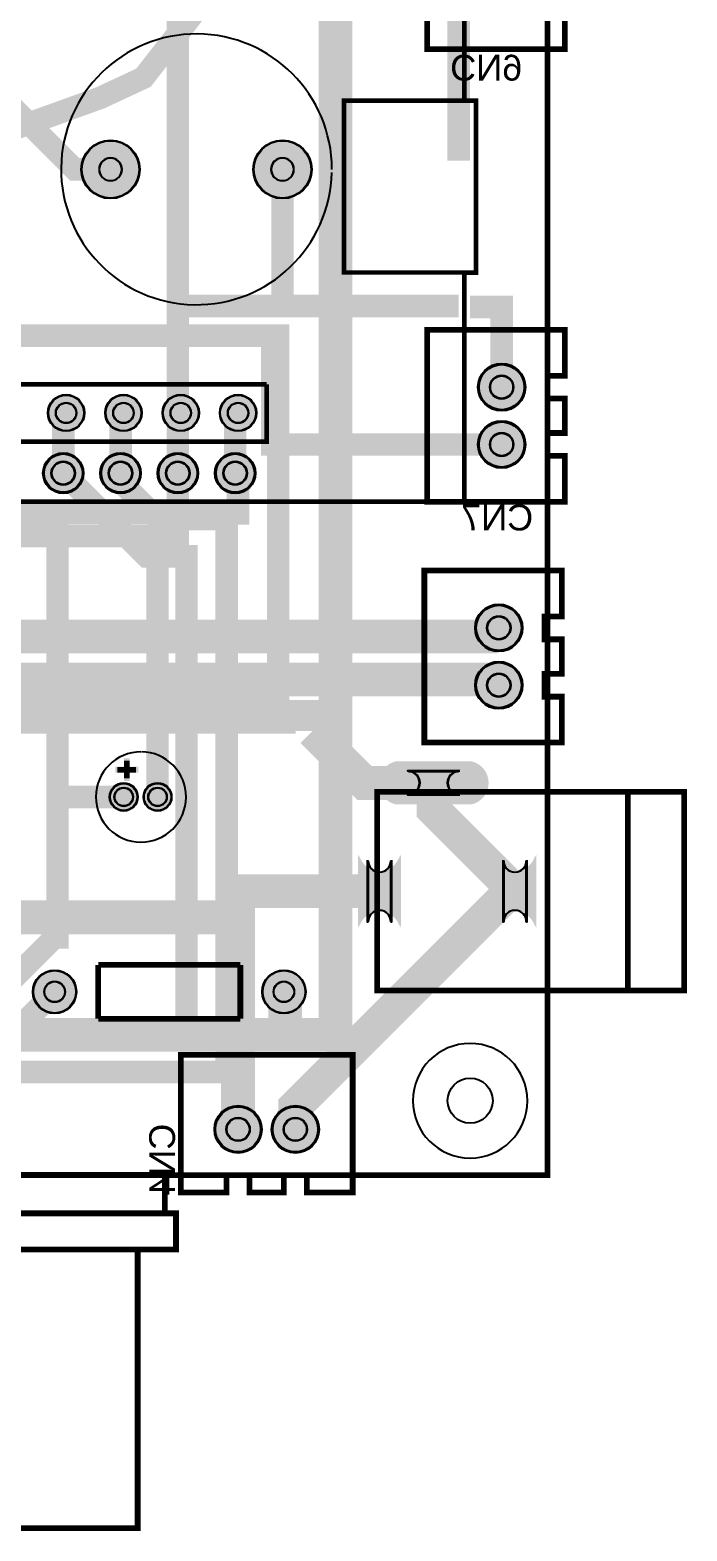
# Model space of a CAD drawing. Header units: millimetres. Extents: x -8 to 72, y -16 to 94.
# Drawn here: x 43.2 to 72.3, y -15.8 to 50.8 of the extents above; entities that cross this region are included whole.
import ezdxf

# ---------------------------------------------------------------- set-up
doc = ezdxf.new("R2010")
doc.units = ezdxf.units.MM
for name, color, linetype, true_color in [('BoardOutLine', 7, 'Continuous', 0xff00ff), ('BottomLayer', 7, 'Continuous', 0x0000ff), ('BottomSilkLayer', 7, 'Continuous', 0x66cc33), ('BottomSolderMaskLayer', 7, 'Continuous', 0xaa00ff), ('Document', 7, 'Continuous', 0xffffff), ('Inner1', 7, 'Continuous', 0x999966), ('Inner2', 7, 'Continuous', 0x008000), ('Multi-Layer', 7, 'Continuous', 0xc0c0c0), ('TopLayer', 7, 'Continuous', 0xff0000), ('TopSilkLayer', 7, 'Continuous', 0xffcc00), ('TopSolderMaskLayer', 7, 'Continuous', 0x800080)]:
    doc.layers.add(name, color=color, linetype=linetype, true_color=true_color)
doc.styles.get("Standard").update_dxf_attribs({"font": 'arial.ttf'})

msp = doc.modelspace()

# ---------------------------------------------------------------- hatches: boundary and pattern name
at = {"layer": 'BottomSolderMaskLayer'}
for points in [[(45.50368300736595, 44.57708915417834, 1), (48.094488188976314, 44.57708915417834, 1)], [(53.12369824739635, 44.57708915417834, 1), (55.71450342900671, 44.57708915417834, 1)], [(63.08432816865627, 34.92506985013972, 1), (65.18592837185668, 34.92506985013972, 1)], [(44.01828803657599, 33.78206756413522, 1), (45.64389128778249, 33.78206756413522, 1)], [(46.55829311658635, 33.78206756413522, 1), (48.18389636779285, 33.78206756413522, 1)], [(49.09829819659648, 33.78206756413522, 1), (50.72390144780298, 33.78206756413522, 1)], [(51.638303276606614, 33.78206756413522, 1), (53.26390652781311, 33.78206756413522, 1)], [(63.08432816865627, 32.38506477012959, 1), (65.18592837185668, 32.38506477012959, 1)], [(43.803289306578584, 31.115062230124522, 1), (45.60488950977899, 31.115062230124522, 1)], [(46.34329438658872, 31.115062230124522, 1), (48.144894589789125, 31.115062230124522, 1)], [(48.88329946659885, 31.115062230124522, 1), (50.68489966979926, 31.115062230124522, 1)], [(51.42330454660921, 31.115062230124522, 1), (53.22490474980962, 31.115062230124522, 1)], [(62.95732791465582, 24.25704851409705, 1), (65.05892811785623, 24.25704851409705, 1)], [(62.95732791465582, 21.717043434086918, 1), (65.05892811785623, 21.717043434086918, 1)], [(62.81096153303406, 18.336626873253774, -0.7853981633974483), (62.81096153303406, 16.435026670053364), (59.4303389495667, 16.435026670053364, -0.7853981633974483), (59.4303389495667, 18.336626873253774)], [(46.75763271526542, 16.764033528067102, 1), (48.00843281686563, 16.764033528067102, 1)], [(48.25775971551965, 16.764033528067102, 1), (49.50855981711985, 16.764033528067102, 1)], [(59.67139954279903, 14.218745237490566, -0.7853981633974483), (57.76979933959863, 14.218745237490566), (57.76979933959863, 10.953721107442334, -0.7853981633974483), (59.67139954279903, 10.953721107442334)], [(65.67470154940318, 14.218745237490566, -0.7853981633974483), (63.77310134620277, 14.218745237490566), (63.77310134620277, 10.953721107442334, -0.7853981633974483), (65.67470154940318, 10.953721107442334)], [(43.35788671577335, 8.128016256032538, 1), (45.288290576581076, 8.128016256032538, 1)], [(53.517907035814105, 8.128016256032538, 1), (55.448310896621834, 8.128016256032538, 1)], [(51.40030480060966, 2.0320040640082198, 1), (53.501905003810066, 2.0320040640082198, 1)], [(53.94030988061979, 2.0320040640082198, 1), (56.0419100838202, 2.0320040640082198, 1)]]:
    msp.add_hatch(color=256, dxfattribs=at).paths.add_polyline_path(points)
at = {"layer": 'Document'}
for points in [[(47.015113030226075, 18.101016002031997), (47.39611379222765, 18.101016002031997), (48.03111506223013, 18.101016002031997), (48.03111506223013, 17.847015494030984), (47.015113030226075, 17.847015494030984)], [(47.39611379222765, 17.466040132080366), (47.39608839217681, 17.847015494030984), (47.39611379222765, 18.482016764033574), (47.65011430022855, 18.482016764033574), (47.65011430022855, 17.466040132080366)], [(49.78409956819905, 17.780035560071155), (49.82132512881503, 17.741238641243967), (49.85691560958185, 17.700936520302093), (49.89081020486606, 17.65919805262365), (49.922951006421044, 17.616094547556713), (49.953283102321166, 17.571699646588854), (49.981754670779765, 17.5260891975322), (50.00831706868371, 17.479341124938514), (50.0329249147012, 17.431535296967127), (50.05553616681209, 17.38275338893129), (50.076112194139114, 17.333078743758165), (50.09461784294581, 17.282596229598425), (50.11102149669614, 17.231392094831108), (50.12529513007166, 17.179553820709543), (50.13741435685165, 17.127169971901935), (50.1473584715759, 17.074330045179977), (50.1551104849209, 17.021124316515284), (50.16065715272521, 16.967643686845122), (50.163988998616105, 16.913979526769708), (50.16510033020063, 16.860223520447107), (50.16510033020063, 16.637033274066653), (50.16510033020063, 16.540843281719276), (50.16398899861747, 16.487087275396675), (50.16065715272816, 16.433423115321148), (50.15511048492522, 16.379942485650986), (50.147358471581356, 16.326736756986065), (50.137414356858244, 16.27389683026388), (50.12529513007962, 16.22151298145593), (50.11102149670569, 16.169674707334025), (50.094617842956495, 16.118470572566252), (50.076112194151165, 16.06798805840606), (50.05553616682528, 16.018313413232477), (50.03292491471552, 15.969531505196073), (50.0083170686994, 15.921725677224003), (49.98175467079659, 15.874977604629635), (49.95328310233913, 15.829367155572186), (49.922951006440144, 15.784972254603758), (49.89081020488652, 15.74186874953591), (49.85691560960299, 15.70013028185656), (49.82132512883709, 15.65982816091389), (49.784099568222246, 15.621031242085678)]]:
    msp.add_hatch(color=256, dxfattribs=at).paths.add_polyline_path(points)
at = {"layer": 'Multi-Layer'}
for points in [[(45.52908305816605, 44.57708915417834, 1), (48.06908813817621, 44.57708915417834, 1)], [(53.14909829819645, 44.57708915417834, 1), (55.68910337820661, 44.57708915417834, 1)], [(63.13512827025647, 34.92506985013972, 1), (65.13512827025647, 34.92506985013972, 1)], [(44.04368808737609, 33.78206756413522, 1), (45.618491236982386, 33.78206756413522, 1)], [(46.58369316738645, 33.78206756413522, 1), (48.158496316992746, 33.78206756413522, 1)], [(49.12369824739658, 33.78206756413522, 1), (50.69850139700288, 33.78206756413522, 1)], [(51.663703327406715, 33.78206756413522, 1), (53.23850647701301, 33.78206756413522, 1)], [(63.13512827025647, 32.38506477012959, 1), (65.13512827025647, 32.38506477012959, 1)], [(43.85408940817879, 31.115062230124522, 1), (45.55408940817879, 31.115062230124522, 1)], [(46.39409448818892, 31.115062230124522, 1), (48.09409448818892, 31.115062230124522, 1)], [(48.93409956819905, 31.115062230124522, 1), (50.634099568199055, 31.115062230124522, 1)], [(51.47410464820941, 31.115062230124522, 1), (53.174104648209415, 31.115062230124522, 1)], [(63.00812801625602, 24.25704851409705, 1), (65.00812801625602, 24.25704851409705, 1)], [(63.00812801625602, 21.717043434086918, 1), (65.00812801625602, 21.717043434086918, 1)], [(62.72065024130029, 18.285826771653568, -0.7853981633974483), (62.72065024130029, 16.48582677165357), (59.52065024130047, 16.48582677165357, -0.7853981633974483), (59.52065024130047, 18.285826771653568)], [(46.783032766065524, 16.764033528067102, 1), (47.98303276606553, 16.764033528067102, 1)], [(48.28315976631975, 16.764033528067102, 1), (49.48315976631975, 16.764033528067102, 1)], [(59.62059944119883, 14.186233172466359, -0.7853981633974483), (57.82059944119883, 14.186233172466359), (57.82059944119883, 10.986233172466427, -0.7853981633974483), (59.62059944119883, 10.986233172466427)], [(65.62390144780298, 14.186233172466359, -0.7853981633974483), (63.823901447802974, 14.186233172466359), (63.823901447802974, 10.986233172466427, -0.7853981633974483), (65.62390144780298, 10.986233172466427)], [(43.383286766573455, 8.128016256032538, 1), (45.26289052578097, 8.128016256032538, 1)], [(53.54330708661421, 8.128016256032538, 1), (55.422910845821725, 8.128016256032538, 1)], [(51.45110490220986, 2.0320040640082198, 1), (53.45110490220986, 2.0320040640082198, 1)], [(53.991109982219996, 2.0320040640082198, 1), (55.991109982219996, 2.0320040640082198, 1)]]:
    msp.add_hatch(color=256, dxfattribs=at).paths.add_polyline_path(points)
at = {"layer": 'TopSilkLayer'}
msp.add_hatch(color=256, dxfattribs=at).paths.add_polyline_path([(49.73304546609097, 15.564135128270323), (49.77305466079724, 15.610320622614609), (49.81147108105688, 15.65783918954719), (49.84825034116125, 15.706635926887543), (49.8833499469506, 15.756654455677563), (49.916729344910436, 15.807836985321046), (49.94834996902637, 15.860124380354705), (49.97817528534256, 15.913456228771338), (50.00617083417296, 15.967770911819002), (50.03230426991513, 16.023005675194895), (50.05654539842135, 16.079096701550384), (50.07886621188618, 16.135979184224425), (50.09924092120332, 16.193587402120215), (50.11764598576474, 16.25185479563811), (50.13406014065799, 16.31071404357772), (50.14846442123462, 16.37009714091994), (50.160842185023284, 16.429935477398203), (50.171179130956034, 16.490159916770153), (50.1794633158936, 16.55070087669651), (50.18568516842356, 16.611488409135177), (50.18983749991821, 16.672452281158144), (50.191915512841206, 16.733522056097854), (50.191916806290465, 16.794627174927655), (50.18984137877101, 16.855697037785603), (50.185691628198356, 16.916661085543865), (50.179472349126854, 16.977448881331497), (50.17119072721084, 17.037990191916265), (50.16085633090165, 17.098215068851005), (50.14848110039293, 17.158053929290872), (50.13407933382496, 17.217437636388013), (50.11766767076506, 17.276297579171683), (50.09926507298246, 17.334565751819696), (50.078892802539485, 17.392174832231376), (50.05657439722677, 17.449058259810727), (50.03233564336756, 17.505150312369324), (50.006204546024264, 17.560386182060256), (49.978211296642485, 17.61470205025671), (49.94838823816781, 17.66803516128641), (49.91676982767831, 17.72032389493893), (49.88339259657141, 17.77150783766058), (49.84829510835834, 17.82152785235496), (49.81151791410707, 17.870326146709203), (49.77310350559037, 17.917846339966445), (49.73309626619266, 17.964033528067148)])
at = {"layer": 'TopSolderMaskLayer'}
for points in [[(45.50368300736595, 44.57708915417834, 1), (48.094488188976314, 44.57708915417834, 1)], [(53.12369824739635, 44.57708915417834, 1), (55.71450342900671, 44.57708915417834, 1)], [(63.08432816865627, 34.92506985013972, 1), (65.18592837185668, 34.92506985013972, 1)], [(44.01828803657599, 33.78206756413522, 1), (45.64389128778249, 33.78206756413522, 1)], [(46.55829311658635, 33.78206756413522, 1), (48.18389636779285, 33.78206756413522, 1)], [(49.09829819659648, 33.78206756413522, 1), (50.72390144780298, 33.78206756413522, 1)], [(51.638303276606614, 33.78206756413522, 1), (53.26390652781311, 33.78206756413522, 1)], [(63.08432816865627, 32.38506477012959, 1), (65.18592837185668, 32.38506477012959, 1)], [(43.803289306578584, 31.115062230124522, 1), (45.60488950977899, 31.115062230124522, 1)], [(46.34329438658872, 31.115062230124522, 1), (48.144894589789125, 31.115062230124522, 1)], [(48.88329946659885, 31.115062230124522, 1), (50.68489966979926, 31.115062230124522, 1)], [(51.42330454660921, 31.115062230124522, 1), (53.22490474980962, 31.115062230124522, 1)], [(62.95732791465582, 24.25704851409705, 1), (65.05892811785623, 24.25704851409705, 1)], [(62.95732791465582, 21.717043434086918, 1), (65.05892811785623, 21.717043434086918, 1)], [(62.81096153303406, 18.336626873253774, -0.7853981633974483), (62.81096153303406, 16.435026670053364), (59.4303389495667, 16.435026670053364, -0.7853981633974483), (59.4303389495667, 18.336626873253774)], [(46.75763271526542, 16.764033528067102, 1), (48.00843281686563, 16.764033528067102, 1)], [(48.25775971551965, 16.764033528067102, 1), (49.50855981711985, 16.764033528067102, 1)], [(59.67139954279903, 14.218745237490566, -0.7853981633974483), (57.76979933959863, 14.218745237490566), (57.76979933959863, 10.953721107442334, -0.7853981633974483), (59.67139954279903, 10.953721107442334)], [(65.67470154940318, 14.218745237490566, -0.7853981633974483), (63.77310134620277, 14.218745237490566), (63.77310134620277, 10.953721107442334, -0.7853981633974483), (65.67470154940318, 10.953721107442334)], [(43.35788671577335, 8.128016256032538, 1), (45.288290576581076, 8.128016256032538, 1)], [(53.517907035814105, 8.128016256032538, 1), (55.448310896621834, 8.128016256032538, 1)], [(51.40030480060966, 2.0320040640082198, 1), (53.501905003810066, 2.0320040640082198, 1)], [(53.94030988061979, 2.0320040640082198, 1), (56.0419100838202, 2.0320040640082198, 1)]]:
    msp.add_hatch(color=256, dxfattribs=at).paths.add_polyline_path(points)

# ---------------------------------------------------------------- linework, layer by layer
at = {"layer": 'BoardOutLine', "const_width": 0.25400050800101603}
msp.add_lwpolyline([(0, 68.96113792227595), (0, 78.35915671831344), (66.1671323342648, 78.35915671831344), (66.1671323342648, 0), (0, 0), (0, 68.99923799847613), (0, 68.96113792227595)], close=True, dxfattribs=at)
at = {"layer": 'BottomLayer', "const_width": 1}
for points in [[(49.78409956819905, 56.515113030226075), (49.78409956819905, 31.115062230124522)], [(64.13512827025647, 54.991109982219996), (62.230124460249044, 54.991109982219996), (62.230124460249044, 44.958089916179915)], [(46.79908559817113, 44.57708915417834), (45.212090424180815, 44.57708915417834), (40.259080518161, 49.530099060198154)], [(54.41910083820153, 44.57708915417834), (54.41910083820153, 38.52209804419624)], [(62.230124460249044, 38.52209804419624), (49.78409956819905, 38.52209804419624)], [(64.13512827025647, 34.92506985013972), (64.13512827025647, 38.48107696215402), (62.73812547625107, 38.48107696215402)], [(34.03606807213623, 25.908051816103693), (34.03606807213623, 28.321056642113376), (49.78409956819905, 28.321056642113376), (49.78409956819905, 31.115062230124522)], [(48.88315976631975, 16.764033528067102), (48.88315976631975, 28.321056642113376)]]:
    msp.add_lwpolyline(points, dxfattribs=at)
at = {"layer": 'BottomSilkLayer', "const_width": 0.25400050800101603}
for points in [[(61.59512319024634, 49.91109982219973), (66.92913385826773, 49.91109982219973), (66.92913385826773, 51.94310388620784), (66.1671323342648, 51.94310388620784), (66.1671323342648, 52.95910591821189), (66.92913385826773, 52.95910591821189), (66.92913385826773, 54.48310896621797), (66.1671323342648, 54.48310896621797), (66.1671323342648, 55.49911099822202), (66.92913385826773, 55.49911099822202), (66.92913385826773, 57.53111506223013), (60.833121666243414, 57.53111506223013), (60.833121666243414, 49.91109982219973), (61.59512319024634, 49.91109982219973)], [(61.59512319024634, 29.845059690119456), (66.92913385826773, 29.845059690119456), (66.92913385826773, 31.877063754127562), (66.1671323342648, 31.877063754127562), (66.1671323342648, 32.893065786131615), (66.92913385826773, 32.893065786131615), (66.92913385826773, 34.417068834137694), (66.1671323342648, 34.417068834137694), (66.1671323342648, 35.43307086614175), (66.92913385826773, 35.43307086614175), (66.92913385826773, 37.46507493014997), (60.833121666243414, 37.46507493014997), (60.833121666243414, 29.845059690119456), (61.59512319024634, 29.845059690119456)], [(49.91109982219973, 4.572009144018352), (49.91109982219973, -0.7620015240030398), (51.94310388620784, -0.7620015240030398), (51.94310388620784, 0), (52.95910591821189, 0), (52.95910591821189, -0.7620015240030398), (54.48310896621797, -0.7620015240030398), (54.48310896621797, 0), (55.49911099822202, 0), (55.49911099822202, -0.7620015240030398), (57.53111506223013, -0.7620015240030398), (57.53111506223013, 5.334010668021392), (49.91109982219973, 5.334010668021392), (49.91109982219973, 4.572009144018352)]]:
    msp.add_lwpolyline(points, close=True, dxfattribs=at)
at = {"layer": 'BottomSolderMaskLayer'}
for points in [[(46.7992151384301, 45.086959613919255), (46.79895605791239, 45.086959613919255)], [(54.419230378460725, 45.086959613919255), (54.41897129794279, 45.086959613919255)], [(46.7992151384301, 44.06721869443742), (46.79895605791239, 44.06721869443742)], [(54.419230378460725, 44.06721869443742), (54.41897129794279, 44.06721869443742)], [(62.28273925436747, 17.914152715043958), (59.958400225761125, 17.914152715043958)], [(62.28273925436747, 16.8577081577104), (59.958400225761125, 16.8577081577104)], [(58.19229666129585, 13.963781850144414), (58.19229666129585, 11.208891824235252)], [(59.24874121862941, 13.963781850144414), (59.24874121862941, 11.208891824235252)], [(64.19559866789977, 13.963781850144414), (64.19559866789977, 11.208891824235252)], [(65.25204322523332, 13.963781850144414), (65.25204322523332, 11.208891824235252)]]:
    msp.add_lwpolyline(points, close=True, dxfattribs=at)
for centre, radius in [((46.79908559817113, 44.57708915417834), 1.2954025908051816), ((54.41910083820153, 44.57708915417834), 1.2954025908051816), ((64.13512827025647, 34.92506985013972), 1.050800101600203), ((64.13512827025647, 34.92506985013972), 0.5254000508001015), ((44.83108966217924, 33.78206756413522), 0.8128016256032513), ((47.3710947421896, 33.78206756413522), 0.8128016256032513), ((49.91109982219973, 33.78206756413522), 0.8128016256032513), ((52.45110490220986, 33.78206756413522), 0.8128016256032513), ((44.83108966217924, 33.78206756413522), 0.45883962735667416), ((47.3710947421896, 33.78206756413522), 0.45883962735667416), ((49.91109982219973, 33.78206756413522), 0.45883962735667416), ((52.45110490220986, 33.78206756413522), 0.45883962735667416), ((64.13512827025647, 32.38506477012959), 1.050800101600203), ((64.13512827025647, 32.38506477012959), 0.5254000508001015), ((44.70408940817879, 31.115062230124522), 0.9008001016002033), ((47.24409448818892, 31.115062230124522), 0.9008001016002033), ((49.78409956819905, 31.115062230124522), 0.9008001016002033), ((52.32410464820941, 31.115062230124522), 0.9008001016002033), ((44.70408940817879, 31.115062230124522), 0.5298824127060019), ((47.24409448818892, 31.115062230124522), 0.5298824127060019), ((49.78409956819905, 31.115062230124522), 0.5298824127060019), ((52.32410464820941, 31.115062230124522), 0.5298824127060019), ((64.00812801625602, 24.25704851409705), 1.050800101600203), ((64.00812801625602, 24.25704851409705), 0.5254000508001015), ((64.00812801625602, 21.717043434086918), 1.050800101600203), ((64.00812801625602, 21.717043434086918), 0.5254000508001015), ((47.383032766065526, 16.764033528067102), 0.6254000508001016), ((48.88315976631975, 16.764033528067102), 0.6254000508001016), ((47.383083566167215, 16.764033528067102), 0.41693336720006774), ((48.88310896621806, 16.764033528067102), 0.41693336720006774), ((44.32308864617721, 8.128016256032538), 0.9652019304038612), ((54.48310896621797, 8.128016256032538), 0.9652019304038612), ((44.32308864617721, 8.128016256032538), 0.4617317342742795), ((54.48310896621797, 8.128016256032538), 0.4617317342742795), ((52.45110490220986, 2.0320040640082198), 1.050800101600203), ((54.991109982219996, 2.0320040640082198), 1.050800101600203), ((52.45110490220986, 2.0320040640082198), 0.5254000508001015), ((54.991109982219996, 2.0320040640082198), 0.5254000508001015)]:
    msp.add_circle(centre, radius, dxfattribs=at)
for centre, radius, start, end in [((46.79895605791239, 44.57708915417834), 0.5098704597409195, 90, 270), ((46.7992151384301, 44.57708915417834), 0.5098704597409195, 270, 90), ((54.41897129794279, 44.57708915417834), 0.5098704597409195, 90, 270), ((54.419230378460725, 44.57708915417834), 0.5098704597409195, 270, 90), ((59.958400225761125, 17.38593043637718), 0.5282222786667795, 270, 450), ((62.28273925436747, 17.38593043637718), 0.5282222786667795, 450, 270), ((58.72051893996263, 13.963781850144414), 0.5282222786667795, 180, 0), ((64.72382094656655, 13.963781850144414), 0.5282222786667795, 180, 0), ((58.72051893996263, 11.208891824235252), 0.5282222786667795, 0, 180), ((64.72382094656655, 11.208891824235252), 0.5282222786667795, 0, 180)]:
    msp.add_arc(centre, radius, start, end, dxfattribs=at)
at = {"layer": 'Document'}
msp.add_arc((62.738127305055286, 3.2989585979173626), 2.54000508001016, 0.06875495191646332, 359.93124504808173, dxfattribs=at)
msp.add_arc((62.738127305055286, 3.2989585979173626), 2.54000508001016, 0.06875495191646332, 359.93124504808173, dxfattribs=at)
msp.add_arc((62.738127305055286, 3.2989585979173626), 2.54000508001016, 0.06875495191646332, 359.93124504808173, dxfattribs=at)
msp.add_arc((62.738127305055286, 3.2989585979173626), 2.54000508001016, 0.06875495191646332, 359.93124504808173, dxfattribs=at)
msp.add_arc((62.738127305055286, 3.2989585979173626), 2.54000508001016, 0.06875495191646332, 359.93124504808173, dxfattribs=at)
at = {"layer": 'Inner1'}
for points, const_width in [([(52.32410464820941, 53.84810769621549), (56.7691135382272, 53.84810769621549), (56.7691135382272, 6.223012446024995), (23.241046482092997, 6.223012446024995), (23.241046482092997, 2.1590043180086695)], 1.5000000000000002), ([(42.164084328168656, 53.84810769621549), (42.164084328168656, 37.211074422148954), (54.22910845821684, 37.211074422148954), (54.22910845821684, 20.828041656083315), (39.1160782321565, 20.828041656083315), (39.1160782321565, 18.288036576073182)], 1), ([(54.54244348488692, 6.223012446024995), (54.54244348488692, 8.068681737363477), (54.48310896621797, 8.128016256032538)], 1.5000000000000002)]:
    msp.add_lwpolyline(points, dxfattribs=dict(at, const_width=const_width))
at = {"layer": 'Inner2', "const_width": 1}
for points in [[(44.70408940817879, 31.115062230124522), (48.38709677419365, 27.432054864109773), (50.16510033020063, 27.432054864109773), (50.16510033020063, 6.350012700025445), (25.90805181610358, 6.350012700025445), (25.90805181610358, 2.286004572009233), (25.78105156210313, 2.1590043180086695)], [(26.924053848107633, 31.115062230124522), (26.924053848107633, 28.448056896113826), (44.45008890017789, 28.448056896113826), (44.45008890017789, 10.54102108204222), (44.32308864617721, 10.54102108204222), (41.910083820167756, 8.128016256032538)], [(47.24409448818892, 31.115062230124522), (47.24409448818892, 30.734061468122945), (48.89509779019568, 29.083058166116416), (51.94310388620784, 29.083058166116416), (51.94310388620784, 4.572009144018352), (28.321056642113263, 4.572009144018352), (28.321056642113263, 2.1590043180086695)], [(47.383032766065526, 16.764033528067102), (44.45008890017789, 16.764033528067102)]]:
    msp.add_lwpolyline(points, dxfattribs=at)
at = {"layer": 'Multi-Layer'}
for points in [[(46.79921259842513, 45.076962153924335), (46.79895859791736, 45.076962153924335)], [(54.41922783845553, 45.076962153924335), (54.41897383794776, 45.076962153924335)], [(46.79921259842513, 44.07721615443234), (46.79895859791736, 44.07721615443234)], [(54.41922783845553, 44.07721615443234), (54.41897383794776, 44.07721615443234)], [(62.22065024130052, 17.885928371856835), (60.02049784099563, 17.885928371856835)], [(62.22065024130052, 16.885928371856835), (60.02049784099563, 16.885928371856835)], [(58.22052324104652, 13.936347472695047), (58.22052324104652, 11.236322072644157)], [(59.22052324104652, 13.936347472695047), (59.22052324104652, 11.236322072644157)], [(64.22382524765044, 13.936347472695047), (64.22382524765044, 11.236322072644157)], [(65.22382524765044, 13.936347472695047), (65.22382524765044, 11.236322072644157)]]:
    msp.add_lwpolyline(points, close=True, dxfattribs=at)
for centre, radius in [((46.79908559817113, 44.57708915417834), 1.27000254000508), ((54.41910083820153, 44.57708915417834), 1.27000254000508), ((64.13512827025647, 34.92506985013972), 1), ((64.13512827025647, 34.92506985013972), 0.5), ((44.83108966217924, 33.78206756413522), 0.7874015748031498), ((44.83108966217924, 33.78206756413522), 0.4445008890017781), ((47.3710947421896, 33.78206756413522), 0.7874015748031498), ((47.3710947421896, 33.78206756413522), 0.4445008890017781), ((49.91109982219973, 33.78206756413522), 0.7874015748031498), ((49.91109982219973, 33.78206756413522), 0.4445008890017781), ((52.45110490220986, 33.78206756413522), 0.7874015748031498), ((52.45110490220986, 33.78206756413522), 0.4445008890017781), ((64.13512827025647, 32.38506477012959), 1), ((64.13512827025647, 32.38506477012959), 0.5), ((44.70408940817879, 31.115062230124522), 0.8500000000000001), ((47.24409448818892, 31.115062230124522), 0.8500000000000001), ((49.78409956819905, 31.115062230124522), 0.8500000000000001), ((52.32410464820941, 31.115062230124522), 0.8500000000000001), ((44.70408940817879, 31.115062230124522), 0.5), ((47.24409448818892, 31.115062230124522), 0.5), ((49.78409956819905, 31.115062230124522), 0.5), ((52.32410464820941, 31.115062230124522), 0.5), ((64.00812801625602, 24.25704851409705), 1), ((64.00812801625602, 24.25704851409705), 0.5), ((64.00812801625602, 21.717043434086918), 1), ((64.00812801625602, 21.717043434086918), 0.5), ((47.383032766065526, 16.764033528067102), 0.6000000000000001), ((48.88315976631975, 16.764033528067102), 0.6000000000000001), ((47.383083566167215, 16.764033528067102), 0.4), ((48.88310896621806, 16.764033528067102), 0.4), ((44.32308864617721, 8.128016256032538), 0.9398018796037594), ((54.48310896621797, 8.128016256032538), 0.9398018796037594), ((44.32308864617721, 8.128016256032538), 0.4495808991617984), ((54.48310896621797, 8.128016256032538), 0.4495808991617984), ((62.73812547625107, 3.302006604013286), 1), ((52.45110490220986, 2.0320040640082198), 1), ((54.991109982219996, 2.0320040640082198), 1), ((52.45110490220986, 2.0320040640082198), 0.5), ((54.991109982219996, 2.0320040640082198), 0.5)]:
    msp.add_circle(centre, radius, dxfattribs=at)
for centre, radius, start, end in [((46.79895859791736, 44.57708915417834), 0.4998729997459995, 90, 270), ((46.79921259842513, 44.57708915417834), 0.4998729997459995, 270, 90), ((54.41897383794776, 44.57708915417834), 0.4998729997459995, 90, 270), ((54.41922783845553, 44.57708915417834), 0.4998729997459995, 270, 90), ((60.02049784099563, 17.385928371856835), 0.5, 270, 450), ((62.22065024130052, 17.385928371856835), 0.5, 450, 270), ((58.72052324104652, 13.936347472695047), 0.5, 180, 0), ((64.72382524765044, 13.936347472695047), 0.5, 180, 0), ((58.72052324104652, 11.236322072644157), 0.5, 0, 180), ((64.72382524765044, 11.236322072644157), 0.5, 0, 180)]:
    msp.add_arc(centre, radius, start, end, dxfattribs=at)
at = {"layer": 'TopLayer'}
for points, const_width in [([(37.21107442214884, 44.45008890017789), (46.355092710185545, 47.75209550419106), (48.260096520192974, 48.641097282194664), (52.32410464820941, 53.84810769621549), (52.32410464820941, 53.84810769621549)], 1), ([(29.591059182118443, 40.38608077216156), (29.591059182118443, 37.211074422148954), (53.97510795021594, 37.211074422148954), (53.97510795021594, 32.38506477012959), (64.13512827025647, 32.38506477012959)], 1), ([(52.32410464820941, 31.115062230124522), (52.45110490220986, 30.98806197612396), (52.45110490220986, 29.33705867411743), (2.032004064008106, 29.33705867411743), (2.032004064008106, 36.19507239014479)], 1), ([(44.70408940817879, 31.115062230124522), (44.70408940817879, 33.655067310134655), (44.83108966217924, 33.78206756413522)], 1), ([(47.24409448818892, 31.115062230124522), (47.24409448818892, 33.655067310134655), (47.3710947421896, 33.78206756413522)], 1), ([(49.78409956819905, 31.115062230124522), (49.78409956819905, 33.655067310134655), (49.91109982219973, 33.78206756413522)], 1), ([(52.32410464820941, 31.115062230124522), (52.32410464820941, 33.655067310134655), (52.45110490220986, 33.78206756413522)], 1), ([(28.95605791211574, 25.908051816103693), (28.95605791211574, 21.97104394208793), (63.754127508255124, 21.97104394208793), (64.00812801625602, 21.717043434086918)], 1.5000000000000002), ([(36.576073152146364, 25.908051816103693), (36.576073152146364, 23.876047752095587), (63.62712725425445, 23.876047752095587), (64.00812801625602, 24.25704851409705)], 1.5000000000000002), ([(55.75311150622315, 19.68503937007881), (55.75311150622315, 20.316484632969264), (36.576073152146364, 20.316484632969264), (36.576073152146364, 18.288036576073182)], 1.5000000000000002), ([(61.12065024130038, 17.38582677165357), (58.05232410464805, 17.38582677165357), (55.75311150622315, 19.68503937007881)], 1.5000000000000002), ([(28.95605791211574, 18.288036576073182), (28.95605791211574, 11.430022860045824), (52.45110490220986, 11.430022860045824), (52.45110490220986, 2.0320040640082198)], 1.5000000000000002), ([(64.72390144780297, 12.58623317246645), (61.12065024130038, 16.189484378968814), (61.12065024130038, 17.38582677165357)], 1.5000000000000002), ([(58.72059944119883, 12.58623317246645), (52.45110490220986, 12.58623317246645), (52.45110490220986, 11.038989077978272)], 1.5000000000000002), ([(54.991109982219996, 2.0320040640082198), (54.991109982219996, 3.048006096012273), (64.52933705867417, 12.58623317246645), (64.72390144780297, 12.58623317246645)], 1.5000000000000002), ([(39.1160782321565, 2.0320040640082198), (39.1160782321565, 2.9210058420117093), (44.32308864617721, 8.128016256032538)], 1)]:
    msp.add_lwpolyline(points, dxfattribs=dict(at, const_width=const_width))
at = {"layer": 'TopSilkLayer'}
for points, const_width in [([(62.484124968249944, 57.785115570231255), (62.484124968249944, 47.62509525019061), (62.99212598425197, 47.62509525019061), (62.99212598425197, 40.0050800101601), (62.484124968249944, 40.0050800101601), (62.484124968249944, 29.845059690119456)], 0.20320040640081283), ([(62.484124968249944, 47.62509525019061), (57.15011430022855, 47.62509525019061), (57.15011430022855, 40.0050800101601), (62.484124968249944, 40.0050800101601)], 0.2), ([(53.721107442214816, 35.052070104140284), (53.721107442214816, 35.052070104140284), (53.721107442214816, 32.51206502413015), (15.6210312420626, 32.51206502413015), (15.6210312420626, 35.052070104140284), (17.52603505207003, 35.052070104140284)], 0.20320040640081283), ([(53.721107442214816, 35.052070104140284), (17.52603505207003, 35.052070104140284)], 0.202997205994412), ([(62.484124968249944, 29.845059690119456), (11.684023368046837, 29.845059690119456)], 0.20320040640081283), ([(47.93309626619248, 17.964033528067148), (47.09489458978919, 17.964033528067148)], 0.25400050800101603), ([(47.526695453391085, 17.58303276606557), (47.526695453391085, 18.37043434086877)], 0.25400050800101603), ([(69.72077724155452, 16.985826771653592), (69.72077724155452, 8.185725171450372)], 0.25400050800101603), ([(46.25349250698514, 6.9342138684278325), (46.25349250698514, 9.321818643637243)], 0.25400050800101603), ([(46.25349250698514, 9.321818643637243), (52.55270510541004, 9.321818643637243)], 0.25400050800101603), ([(52.55270510541004, 9.321818643637243), (52.55270510541004, 6.9342138684278325)], 0.25400050800101603), ([(52.55270510541004, 6.9342138684278325), (46.25349250698514, 6.9342138684278325)], 0.25400050800101603)]:
    msp.add_lwpolyline(points, dxfattribs=dict(at, const_width=const_width))
at = {"layer": 'TopSilkLayer', "const_width": 0.25400050800101603}
for points in [[(61.46812293624589, 26.797053594107297), (66.80213360426728, 26.797053594107297), (66.80213360426728, 24.765049530099077), (66.04013208026413, 24.765049530099077), (66.04013208026413, 23.749047498095024), (66.80213360426728, 23.749047498095024), (66.80213360426728, 22.225044450088944), (66.04013208026413, 22.225044450088944), (66.04013208026413, 21.20904241808489), (66.80213360426728, 21.20904241808489), (66.80213360426728, 19.177038354076785), (60.70612141224274, 19.177038354076785), (60.70612141224274, 26.797053594107297), (61.46812293624589, 26.797053594107297)], [(58.620777241554606, 16.985826771653592), (58.620777241554606, 8.185725171450372), (72.22077724155452, 8.185725171450372), (72.22077724155452, 16.985826771653592), (58.620777241554606, 16.985826771653592)], [(40.401066802133755, 0.0088900177800042), (49.20116840233686, 0.0088900177800042), (49.20116840233686, -1.6911353822706587), (40.401066802133755, -1.6911353822706587), (40.401066802133755, 0.0088900177800042)], [(4.401066802133755, -1.6911353822706587), (49.70129540259086, -1.6911353822706587), (49.70129540259086, -3.2910845821691055), (4.401066802133755, -3.2910845821691055), (4.401066802133755, -1.6911353822706587)], [(32.0010160020322, -3.2910845821691055), (48.001016002031974, -3.2910845821691055), (48.001016002031974, -15.64109728219455), (32.0010160020322, -15.64109728219455), (32.0010160020322, -3.2910845821691055)]]:
    msp.add_lwpolyline(points, close=True, dxfattribs=at)
at = {"layer": 'TopSilkLayer'}
for centre, radius, start, end in [((50.6090942055871, 44.5805313635243), 6.000000000000001, 359.9671293202486, 358.70817178494787), ((48.148336296672596, 16.763080592310416), 2.00000508001016, 90, 89.52701822353589)]:
    msp.add_arc(centre, radius, start, end, dxfattribs=at)
at = {"layer": 'TopSolderMaskLayer'}
for points in [[(46.7992151384301, 45.086959613919255), (46.79895605791239, 45.086959613919255)], [(54.419230378460725, 45.086959613919255), (54.41897129794279, 45.086959613919255)], [(46.7992151384301, 44.06721869443742), (46.79895605791239, 44.06721869443742)], [(54.419230378460725, 44.06721869443742), (54.41897129794279, 44.06721869443742)], [(62.28273925436747, 17.914152715043958), (59.958400225761125, 17.914152715043958)], [(62.28273925436747, 16.8577081577104), (59.958400225761125, 16.8577081577104)], [(58.19229666129585, 13.963781850144414), (58.19229666129585, 11.208891824235252)], [(59.24874121862941, 13.963781850144414), (59.24874121862941, 11.208891824235252)], [(64.19559866789977, 13.963781850144414), (64.19559866789977, 11.208891824235252)], [(65.25204322523332, 13.963781850144414), (65.25204322523332, 11.208891824235252)]]:
    msp.add_lwpolyline(points, close=True, dxfattribs=at)
for centre, radius in [((46.79908559817113, 44.57708915417834), 1.2954025908051816), ((54.41910083820153, 44.57708915417834), 1.2954025908051816), ((64.13512827025647, 34.92506985013972), 1.050800101600203), ((64.13512827025647, 34.92506985013972), 0.5254000508001015), ((44.83108966217924, 33.78206756413522), 0.8128016256032513), ((47.3710947421896, 33.78206756413522), 0.8128016256032513), ((49.91109982219973, 33.78206756413522), 0.8128016256032513), ((52.45110490220986, 33.78206756413522), 0.8128016256032513), ((44.83108966217924, 33.78206756413522), 0.45883962735667416), ((47.3710947421896, 33.78206756413522), 0.45883962735667416), ((49.91109982219973, 33.78206756413522), 0.45883962735667416), ((52.45110490220986, 33.78206756413522), 0.45883962735667416), ((64.13512827025647, 32.38506477012959), 1.050800101600203), ((64.13512827025647, 32.38506477012959), 0.5254000508001015), ((44.70408940817879, 31.115062230124522), 0.9008001016002033), ((47.24409448818892, 31.115062230124522), 0.9008001016002033), ((49.78409956819905, 31.115062230124522), 0.9008001016002033), ((52.32410464820941, 31.115062230124522), 0.9008001016002033), ((44.70408940817879, 31.115062230124522), 0.5298824127060019), ((47.24409448818892, 31.115062230124522), 0.5298824127060019), ((49.78409956819905, 31.115062230124522), 0.5298824127060019), ((52.32410464820941, 31.115062230124522), 0.5298824127060019), ((64.00812801625602, 24.25704851409705), 1.050800101600203), ((64.00812801625602, 24.25704851409705), 0.5254000508001015), ((64.00812801625602, 21.717043434086918), 1.050800101600203), ((64.00812801625602, 21.717043434086918), 0.5254000508001015), ((47.383032766065526, 16.764033528067102), 0.6254000508001016), ((48.88315976631975, 16.764033528067102), 0.6254000508001016), ((47.383083566167215, 16.764033528067102), 0.41693336720006774), ((48.88310896621806, 16.764033528067102), 0.41693336720006774), ((44.32308864617721, 8.128016256032538), 0.9652019304038612), ((54.48310896621797, 8.128016256032538), 0.9652019304038612), ((44.32308864617721, 8.128016256032538), 0.4617317342742795), ((54.48310896621797, 8.128016256032538), 0.4617317342742795), ((52.45110490220986, 2.0320040640082198), 1.050800101600203), ((54.991109982219996, 2.0320040640082198), 1.050800101600203), ((52.45110490220986, 2.0320040640082198), 0.5254000508001015), ((54.991109982219996, 2.0320040640082198), 0.5254000508001015)]:
    msp.add_circle(centre, radius, dxfattribs=at)
for centre, radius, start, end in [((46.79895605791239, 44.57708915417834), 0.5098704597409195, 90, 270), ((46.7992151384301, 44.57708915417834), 0.5098704597409195, 270, 90), ((54.41897129794279, 44.57708915417834), 0.5098704597409195, 90, 270), ((54.419230378460725, 44.57708915417834), 0.5098704597409195, 270, 90), ((59.958400225761125, 17.38593043637718), 0.5282222786667795, 270, 450), ((62.28273925436747, 17.38593043637718), 0.5282222786667795, 450, 270), ((58.72051893996263, 13.963781850144414), 0.5282222786667795, 180, 0), ((64.72382094656655, 13.963781850144414), 0.5282222786667795, 180, 0), ((58.72051893996263, 11.208891824235252), 0.5282222786667795, 0, 180), ((64.72382094656655, 11.208891824235252), 0.5282222786667795, 0, 180)]:
    msp.add_arc(centre, radius, start, end, dxfattribs=at)

# ---------------------------------------------------------------- texts
at = {"layer": 'BottomSilkLayer', "text_generation_flag": 2}
for s, rotation, p in [('CN9', 180, (61.84912369824747, 49.65709931419872)), ('CN4', 90, (49.657099314198604, 2.286004572009233))]:
    msp.add_text(s, height=1.143002286004572, rotation=rotation, dxfattribs=at).set_placement(p)
msp.add_text('CN7', height=1.143002286004572, dxfattribs=at).set_placement((65.5321310642621, 28.57505715011439))

doc.saveas('drawing.dxf')
